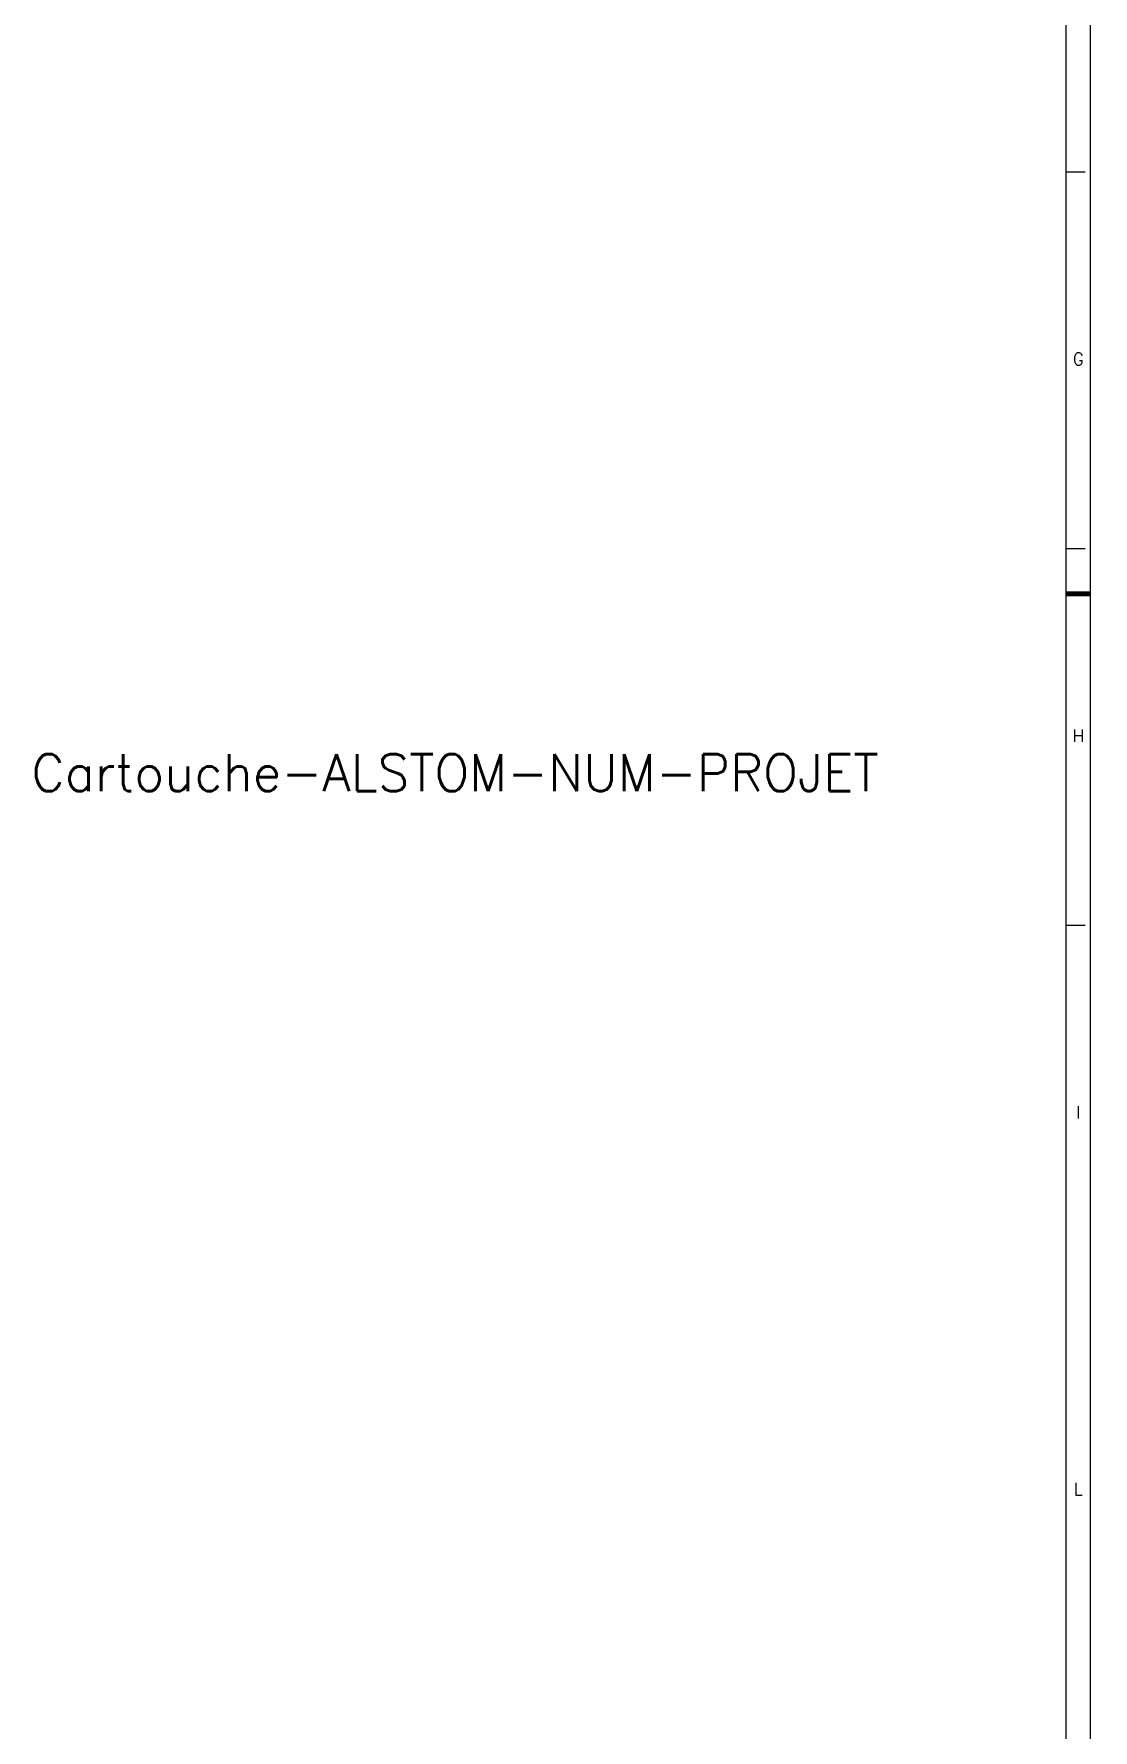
# Paper-space layout 'PRO2012' of a CAD drawing. Header units: millimetres. Extents: x 0 to 2378, y 0 to 1114.
# Drawn here: x 2163.1 to 2378.5, y 338.8 to 683.8 of the extents above; entities that cross this region are included whole.
import ezdxf
from ezdxf.enums import TextEntityAlignment as Align

# ---------------------------------------------------------------- set-up
doc = ezdxf.new("R2010")
doc.units = ezdxf.units.MM
doc.layers.add('TEXTE', color=3, linetype='Continuous', lineweight=25)
doc.styles.get("Standard").update_dxf_attribs({"font": 'simplex.shx'})

# ---------------------------------------------------------------- blocks, each defined once
blk = doc.blocks.new('A0')
at = {"color": 1, "linetype": 'Continuous'}
for p, q in [((-5, 382.8342541042099), (-1.114935435999996, 382.8342541042099)), ((-5, 306.2180951702098), (-1.114935435999996, 306.2180951702098)), ((-5, 229.6009341152099), (-1.114935435999996, 229.6009341152099))]:
    blk.add_line(p, q, dxfattribs=at)
at = {"color": 1}
for points in [[(-1189, 0), (0, 0), (0, 841), (-1189, 841)], [(-1184, 5), (-5, 5), (-5, 836), (-1184, 836)]]:
    blk.add_lwpolyline(points, close=True, dxfattribs=at)
at = {"color": 1, "const_width": 1}
blk.add_lwpolyline([(0, 297), (-5, 297)], dxfattribs=at)
at = {"color": 3, "linetype": 'Continuous'}
for s, height, width, p in [('G', 2.505302499999971, 0.9991860264379495, (-2.503263250000145, 344.7757027662099)), ('H', 2.505302500000028, 0.9991860264379269, (-2.503263250000145, 268.1585417112098)), ('I', 2.505302499999999, 0.9991860264379382, (-2.503263250000145, 191.5413806562099)), ('L', 2.505302499999999, 0.9991860264379382, (-2.503263250000145, 114.9252217222099))]:
    blk.add_text(s, height=height, dxfattribs=dict(at, width=width)).set_placement(p, align=Align.MIDDLE_CENTER)

psp = doc.layouts.new('PRO2012')

# ---------------------------------------------------------------- block references
psp.add_blockref('A0', (2377.999998117638, 272.9059743975916))

# ---------------------------------------------------------------- texts
at = {"layer": 'TEXTE'}
psp.add_text('Cartouche-ALSTOM-NUM-PROJET', height=7.5, dxfattribs=at).set_placement((2162.586084180214, 529.7990349152407))

doc.saveas('drawing.dxf')
